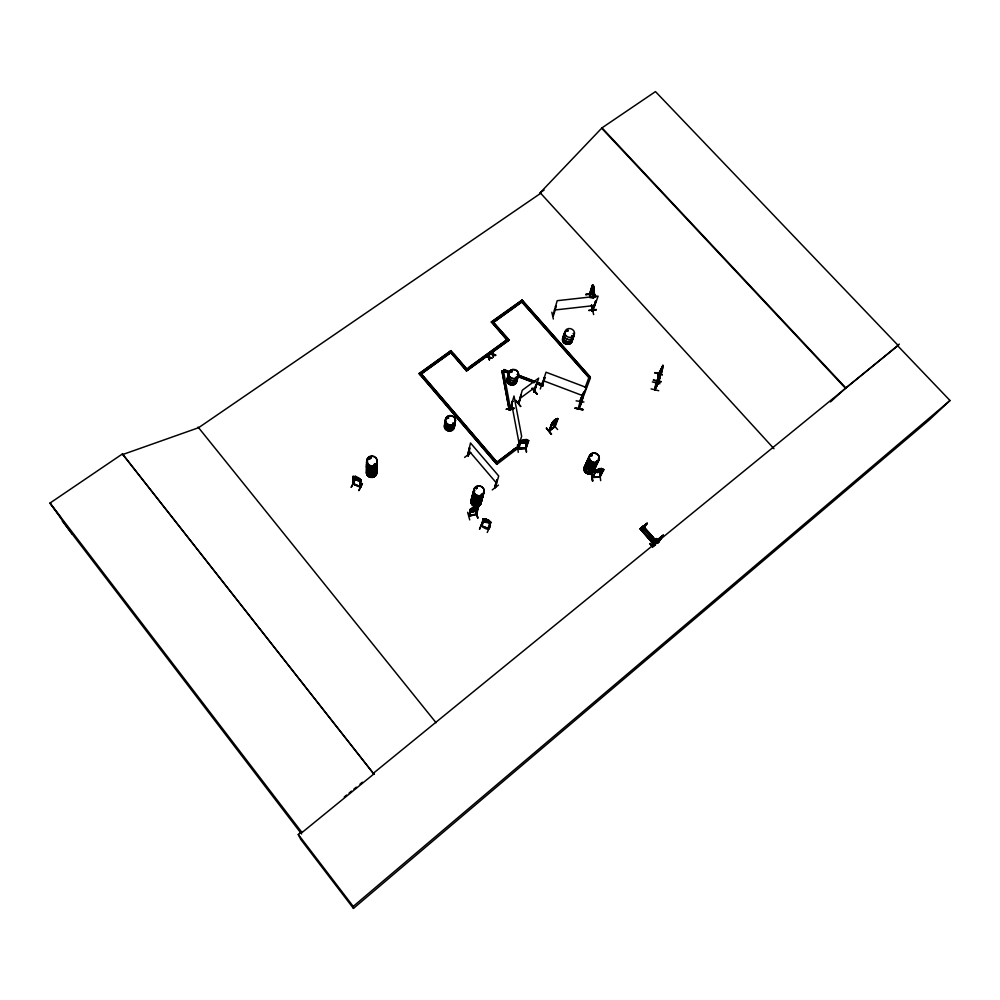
<?xml version="1.0" encoding="UTF-8"?>
<svg xmlns="http://www.w3.org/2000/svg" width="1000" height="1000" viewBox="0 0 1000 1000"><rect width="100%" height="100%" fill="white"/><g stroke="black" fill="none" stroke-linecap="round" stroke-linejoin="round"><path stroke-width="1.5" d="M362.388 483.55L358.825 490.65L362.438 483.587M359.825 486.962L359.913 479.475L360.737 479.725L360.65 486.975M355.6 476.325L354.4 477.85L356.062 479.25L359.4 480.025L358.15 477.475L360.7 479.812L360.525 487.225L353.038 484.038L353.013 476.463L355.637 476.375L360.737 479.725M591.962 293.95C590.7 292.125 591.487 284.15 593.038 285.5M591.475 291.613L591.925 286.312L593.038 287.188L593.6 293.275L592.487 292.387L592.1 286.3M593.638 297.925L593.713 295.363M593.713 297.913L593.638 295.375M589.438 294.962L592.638 284.9L594.163 287.95L594.05 291.788L592.212 297.025M590.062 297.663L589.462 293.962M592.375 309.075L592.788 309.587M595.65 300.837L592.663 310.075L591.462 305.075M517.875 448.425L517.737 448.013M510.2 409.438L510.475 408.825M655.312 389.062L655.2 389.613M654.862 389.613L656.425 382.7M658.625 373.975L657.387 380.825L658.812 373.738M592.238 290.65L593.038 288.137M576.125 400.838L583.938 402.075M122.413 453.95L373.925 774.125L122.413 453.95L50 503.075L72.175 534.175M588.825 310.538L596.337 309.488M662.288 374.637L654.725 372.837M659.925 383.713L652.337 381.938M516.462 447.463L495.9 462.962L516.462 447.463L517.463 448.625L496.838 464.363L419.113 373.65L451.062 350.625L467.675 370.112L453.963 354.288M420.075 374.775L450.85 352.6L421.312 373.9L497.038 462.287L421.3 373.913M582.163 400.075L582.075 400.7M580.3 401.512L579.225 408.85L582.525 400.087M581.438 400.925L582.5 394.725M582.163 400.7L582.212 399.875M579.85 401.6L583.112 393.438L582.075 400.775M583.288 394.25L583.013 393.512L583.3 394.637L583.1 393.525L580.013 402.438L583.675 392.3L584.35 392.562L583.675 392.3M583.325 394.562L581.875 400.588L580.438 400.05L582.65 394.2M582.888 409.9L575.15 408.175L582.9 409.85M579.025 408.525L579.963 401.3M582.2 399.975L578.862 408.762M593.288 288.888L592.4 291.413M593.663 286.625C594.675 292.075 591.1 288.888 593.737 286.613M451.062 350.625L419.113 373.65M575.15 408.212L582.987 409.4L575.212 408.025M659.475 376.8L658.637 381.425L660.275 374.688M662.825 366.175C662.45 366.625 652.25 385.85 662.938 365.538M656.4 382.825L655.013 389.963L659.137 380.975M660.3 374.575C658.275 375.513 658.3 384.625 658 381.887M658.062 381.975L658.5 379.588M660.375 372.75C659.775 376.287 665.45 354.212 661.425 372.45L662.55 368.75L661.038 372.2L661.862 367.6M659.025 381.613L659.125 380.812L654.825 389.2M660.462 372.775L662 366.788M659.013 381.7L660.225 374.55M660.75 373.7L661.525 371.562L657.487 380.062M661.5 371.662L661.35 372.362M662.5 368.125L662.725 367.375L661.45 370.65L662.588 368.137M660.938 382.075L653.363 380.3M662.262 374.725L654.762 372.575L662.35 374.513M649.412 537.163L649.938 536.388M466.538 370.7L449.875 351.475L466.488 370.962L509.175 339.938L492.5 321.337M466.7 368.988L507.038 339.663L469.212 367.175M495.425 487.2L494.65 487.15L496.938 479.85L495.075 487.7L494.663 486.838L495.475 487.3M494.725 486.887L495.35 487.488L498.713 476L470.487 442.987L467.625 455.45L469.462 447.675L468.35 455.763L467.9 455.238M468.288 455.7L467.6 455.025M491.4 321.887L507.95 341.05L491.4 321.887L522.038 300.05L590 376.812L522.038 300.05M586.388 463.8A5.05 4.688 25.1 0 0 585.388 469.775A5.05 4.688 25.1 0 0 591.45 472.075A5.05 4.688 25.1 0 0 594.538 466.9L594.587 467.05M597.413 462.413A5.1 4.725 25 0 1 590.15 465.988A5.175 4.8 25 0 1 589.075 457.863A5.175 4.8 25 0 0 588.112 463.875A5.175 4.8 25 0 0 594.338 466.238A5.175 4.8 25 0 0 597.5 460.938L596.6 461.112M464.575 457.413L470.8 452.713M493.462 322.438L523 301.137L493.462 322.438L509.113 340.213L466.488 370.962M592.275 454.988L591.688 455.763L591.038 455.087M591.9 455.763L592.325 454.862M486.737 356.9L489.1 357.025L486.737 356.9L489.087 357.713L489.387 359.925L489.625 357.663L491.425 358.312L489.625 357.663M488.837 355.238L489.062 357.2M489.087 357.713L486.775 356.725M489.562 357.337L491.875 358.137L489.562 357.337L489.288 354.9M469.938 448.225L468.375 455.613M582.463 395.675L581.85 400.462M467.9 454.862L468.062 455.9L467.825 454.862M489.387 359.925L489.125 357.537M490.662 354.075L491.188 353.537L492.975 354.375L490.662 354.075L493 354.888L490.7 353.888M492.975 354.375L493.212 352.075C491.475 355.35 499.162 355.875 493.525 354.325M493.475 354.5L493.212 352.075M495.3 355.65L493.537 354.837L495.825 355.125M493.537 354.837L493.35 356.912M571.912 335.9L572.487 336.35L572.337 335.662M572.587 336.362L572.25 335.662M566.6 330.688L566.788 329.875L567.638 330.175M567.025 330.763L567.225 329.837M566.788 330.25L568.025 330.337L567.612 331.062M651.112 388.9L658.713 390.712M653.438 379.925L661.087 381.525M582.475 396.488L582.163 398.875L583.025 396.388M516.413 377.587L516.4 377.512M516.25 377.013L515.837 377.362M510.7 371.15L511.287 371.775M481.325 494.513L481.6 493.812M480.662 499.8L479.8 499.913M511.625 371.613L511 371.863A5.038 4.6 15.4 0 1 512.163 371.6M509.162 410.075L510.75 409.637L509.162 410.075L501.975 371.037L509.312 373.075M475.725 487.75C475.5 490.262 478.713 487.238 476.087 487.35M476.388 488.5L475.988 487.638M476.5 488.525L477 488.088M467.638 512.3L469.75 519.9M476.662 514.388L468.762 515.95L471.188 508.9L469.625 516.075L468.775 515.662M476.575 514.388L468.787 516.275L470.325 509.175L473.288 507.45L478.413 507.238L476.737 514.1M509.837 371.775L504 369.562L503.413 371.125L501.9 371.312M509.25 373.338L503.413 371.125L504 369.562M469.625 516.075L468.925 516.237M475.538 508.3C480.875 509.462 475.138 507.475 473.713 509.212L469.913 510.625L469.663 511.788L472.113 512.175M471.175 509.062L469.562 515.763M452.762 423.288L453.338 423.812L452.9 423.162M448.088 418.075L448.462 417.212M447.938 417.175L448.512 418.2M475.087 507.262L476.375 509.938L471.138 511.188L474.2 507.475M477.562 507.362L475.875 513.987M476.662 513.837L469.6 515.588M506.337 409.35L514.113 408.537M471.85 511.275L475.525 510.475L477.8 517.875M375.075 464.45L374.263 464.663L374.988 464.137M374.387 464.2L374.25 464.137M369.3 458.675L368.963 457.938M369.938 457.812L369.688 458.675M370.188 457.925L369.988 458.837M510.513 409.837L512.612 401.012L510.188 409.862L510.462 409.162M510.125 409.738L514.012 395.988L521.638 436.337L517.775 448.625L526.087 448.512M496.838 464.363L419.137 373.387M520.837 406.325L515.75 400.337L520.538 406.538M482.45 521.925L479.625 529.15M579.837 401.675L579.038 408.45M481.15 525.812L482.175 525.7M488.038 528.325L481.163 525.862L483.25 518.938M482.788 522.05L479.487 529.225M483.925 519.325L481.8 526.188L483.925 519.125M519.025 403.075L521.163 394.7L518.538 403.475M518.513 403.45L522.263 390.25L538.688 378.113L534.45 391.625M518.962 403.088L521.163 394.7M494.975 486.625L496.938 479.85M122.688 454.538L198.6 427.7L540.763 193.238L540.237 192.662L602 127.863L655.475 91.6L898.075 345.375L845.875 387.925L830.487 401.9M498.438 485.1L492.238 489.9M551.838 312.225L553.35 319.037M553.475 315.462C552.537 314.837 552.737 320.012 556.138 306.337L555.5 306.663L556.138 306.337M490.562 523.3L485.075 522.188L482.825 520.025L483.162 518.888L488.638 520.087L490.85 522.337L490.05 522L487.875 528.787L488.812 528.587M488.25 528.25L488.812 528.812L481.337 525.538M487.238 532.475L490.425 525.262M490.525 523.387L490.887 522.25L486.037 518.95M592.663 309.975L592.55 309.4M589.812 294.887L589.4 294.05M535.925 384.8L533.7 391.8L534.575 391.287M534.062 391.962L536.888 383.062L536.525 383.675M534.637 391.275L533.975 391.962L534.462 391M534.3 391.35L536.888 383.062M517.3 448.075L519.75 440.4M520.025 440.363L517.388 448.85L516.388 447.688M510.163 408.775L510.562 409.75M518.263 448.713L520.525 440.75L526.237 439.45L528.6 440.662L526 448.512L518.263 448.75L518.275 448.113M518.975 448.125L518.825 448.738L521.275 440.637M518.237 452.312L517.413 444.762M531.95 388.338L537.112 394.113M540.288 389.05L542.45 382.312M521.638 448.1L513.737 449.338M541.625 386.087L542.5 385.737L541.5 386L546.025 372.212L586.388 387.5L580.388 400.75M542.2 386.25L545.025 377.663L544.263 377.638L545.025 377.663M536.962 383.837L542.788 386.05L537.038 383.575M517.125 374.538L543.3 384.738L537.475 382.525M525.2 448.525L527.9 440.5M527.725 440.6L528.488 440.675L525.975 448.537M525.1 443.062L522.375 443.113L525.112 443.15L528.2 441.875L528.6 440.662M526.45 452.137L525.862 444.45L526.425 452M656.35 383.325L655.825 383.688L661.812 371.8M657.588 380.475L658.35 373.812M585.737 294.637L593.188 293.8L585.788 294.413M589.288 294.387L592.638 284.875M589.75 294.962L592.8 286.025L593.65 285.663L592.55 284.887M591.6 297.738L593.95 291.062M591.862 297.712L594.225 291.038M592.463 297L594.362 291.663M593.65 295.438L594.163 293.875L594.312 294.613M546.413 428.225L551.3 434.363L546.5 428.075M592.837 297.962L594.25 293.863L595.275 294.775L594.425 295.113M594.338 294.387L595.2 294.788M593.1 297.938L594.525 293.95M594.438 296.913L595.288 295.725L595.45 296.5M592.038 307.725L593.65 314.587M592.4 310.1L593.688 305.45M595.363 301.938L596.1 302.1L595.363 301.938L592.288 311.112M551.4 424.462C551.75 422.962 554.963 418.25 556.737 419.338L554.788 422.05L552.438 423.338M556.25 418.812L554.862 422.575L552.825 424.15L554.2 420.4L551.838 423.237L548.95 431.062L555.037 426.2L554.625 427.163M592.875 310.975L598.138 296.125L557.188 300.7L552.8 315.875M552.312 422.688L549.175 431.287L554.263 420.462M552.425 423.65L557.612 429.513M582.362 397.45L580.275 404.387L582.475 397.475M581.975 398.825L580.275 404.363M580.975 400.988L581.275 400.387L580.337 400.712M557.725 418.575L554.462 426.575M557.238 418.888L554.263 426.987M557.962 418.9L555.112 426.75M581.875 400.588L590.4 377.95L588.962 377.4L521.862 301.95L588.862 377.663L590.4 377.95M585.175 387.45L588.962 377.4L590.1 376.55M660.175 377.388L659.05 379.875L660.325 376.613M542.788 386.05L543.387 384.475M495.425 487.512L494.663 487.113M655.9 383.05L654.7 389.913L659.412 381.037M656.137 383.663L660.55 374.75M602.888 469.575L599.25 477.113L600.25 476.812M490.05 522C490.763 528.462 489.275 532.2 481.225 525.85M486.85 519.587L485.625 520.5L487.2 521.638L488.275 521.125L487.688 519.95M488.562 520.175L489.3 522.475L485.763 521.625L484.513 519.487C489.275 518.825 480.938 518.488 483.812 519.575M482.912 520.062L485.125 522.188M518.488 403.237L518.875 402.562L518.275 403.188M647.013 523.612L641.812 529.45C642.938 524.975 653.7 518.038 641.7 529.325L654.6 543.725M647.113 523.212L643.138 526.5M591.712 473.512L592.625 481.163L591.8 473.4M592.875 477.1L596.487 470.025L592.2 477.475L593.212 477.175M592.888 477.137L596.462 469.938M592.6 481.125L591.312 473.562M351.275 487.212L354.812 480.275M356.45 476.975L358.137 479.113L355.637 478.025L356.488 476.9M360.65 480.838L358.15 481L353.025 477.612M353.113 483.7L360.562 486.95L353.188 483.4M359.913 479.475L360.475 480.025M353.137 476.425L353.65 484.275M351.238 487.3L354.8 480.125M526.062 448.25L518.075 448.413L525.975 448.188M593.15 476.987L599.925 476.775L603.75 469.525L601.587 468.55L595.675 470.05M600.675 480.613L599.738 473.113M591 454.738L591.613 454.3L591.712 455.675M567.062 330.65L567.775 330.262M641.7 529.325L643.138 526.675M369.012 458.062L368.837 458.7M592.163 311.413L592.825 310.738M592.737 311.337L591.95 311.15L592.688 311M656.587 542.038L642.575 526.5L641.213 527.938L643.037 526.462M641.338 528.088L642.663 526.8L642.1 527.438L642.613 526.838L656.388 542.212M642.575 526.5L642.038 527.337M657.738 542.987L642.913 526.538L643.363 526.013L644.85 527.688L644.4 528.2M553.763 421.65L554.888 420.112M650.9 540.812L653.8 538.438M650.238 543.4L652.513 546.888L649.862 543.75M652.35 542.575L655.3 540.112M658.938 541.6L656.237 538.525L659.137 541.475M653.4 543.612L656.3 541.237M600.15 476.85L592.188 477.175L593.175 477.25M600.125 477.075L592.375 477.512M652.938 546.487L650.075 543.575L652.85 546.613L657.837 539.812M652.75 546.5L658.213 539.375L663.238 535.288L658.238 542.4L658.65 541.688M659.025 540.875L663.238 535.288L662.013 535.988M658.838 541.9L663.162 535.35M551.587 434.125L546.45 428.113M641.775 527.175L642.262 526.75L641.8 527.388M652.975 546.112L658.875 541.413M555.538 420.675L553.562 422.2M549.012 430.988L555.212 426.475L549.275 431.213M557.325 419.875L552.825 424.15M897.325 346.325L899.287 344.1M591.425 454.513L592.15 455.337M592.062 455.387L592.225 454.963M572.2 336.037L572.388 336.112A4.875 4.387 18.6 0 1 570.538 341.75A4.875 4.387 18.6 0 1 564.15 340.163A4.875 4.387 18.6 0 1 564.913 334.263A4.862 4.375 18.6 0 0 564.15 340.163A4.862 4.375 18.6 0 0 570.525 341.737A4.862 4.375 18.6 0 0 572.388 336.138L572.5 335.975A4.938 4.45 18.6 0 1 570.612 341.662A4.938 4.45 18.6 0 1 564.138 340.05A4.938 4.45 18.6 0 1 564.913 334.075M566.712 329.988L567.35 329.888M654.625 545.612L640.138 528.862L643.088 526.425L657.875 542.875M654.95 545.35L640.1 528.913L640.7 528.413M511.675 372.013L511.737 371L510.975 371.037M657.212 540.312L659.975 537.663M448.612 418L447.587 418.137M659.862 538.587L661.9 535.975M369.087 457.95L369.975 457.625M370.1 458.638L369.025 458.775M373.288 773.325L897.7 345.788L950 400.513L929.137 420.037L353.45 908.4L300.775 839.45L298.275 834.475L301.913 831.525M640.275 528.787L654.8 545.462M476.037 506.875L473.312 507.525L471.538 509.65L476.788 508.4L475.962 506.838L478.413 507.238M353.45 908.4L353.225 906.4L950 400.513M644.575 528.1L641.9 530.125M643.363 526.013L657.938 542.825M663.2 535.438L662.663 535.875L663.388 535.65M659.762 538.925L657.725 540.588L662.5 536.287M344.25 797L346.675 795.025M349.1 793.05L351.512 791.075M353.938 789.1L356.35 787.138M359.988 784.175L362.4 782.2M373.938 773.9L302.013 832.55L50 503.075M653.662 546.087L653 546.663L658.025 540.025L657.212 540.2M541.587 385.662L542.4 386.037M551.725 423.212L552.388 422.825L549.438 430.588M537.112 394.212L532.225 388.263L537.325 394.05M521.337 394.9L520.612 395.112M519.85 398.537L536.05 386.55M640.425 528.675L655.425 544.925M656.175 538.612L658.9 541.663M523.575 439.575L521.575 441.637L523.1 442.325L526.875 441.525L526.3 439.5M491.337 322.175L521.975 300.338M360.487 487L353.088 484.012M544.087 190.025L540.163 192.712L773.962 448.7M474.188 510.538L475.262 509.438L474.637 508.638M470.35 509.263L473.35 507.55M470.075 510.337L472.525 510.725L478.113 508.325M472.088 512.087L477.713 509.862L477.9 508.812M368.988 457.638L369.787 457.525M369.087 458.438L369.8 458.512M657.675 540.125L661.213 536.7M580.375 400.363L581.013 400.675M657.775 540.538L656.438 541.237L657.788 540.662M475.812 513.975L476.475 513.787M592.263 287.525L593.038 287.188L592.112 286.363M659.275 538.862L660.55 537.238M599.9 472.025C611.888 468.363 589.487 474.462 599.925 471.962M475.525 510.475L474.387 509.963L475.475 508.925M650.763 537.987L649.7 537.737M591.675 454.412L592.337 454.562M600.075 477.125L603.65 469.538M510.85 370.788L511.625 370.875M511.488 372.013L510.475 371.312M567.6 330.988L566.663 330.625M477.725 518.025L475.95 510.288M477.612 507.425L478.4 507.625L477.575 507.45M470.525 509.513L471.25 509.338M472.887 508.988L475.613 508.338L472.925 509.012M474.65 508.725L472.65 510.075L473.312 510.75M472.475 510.775L475.125 510.025M472.062 512.212L474.7 511.463M551.325 424.525L552.925 424.162M513.787 449.65L521.663 448.6M514.05 408.137L506.225 409.15L514.15 408.325M512.75 401.688L512.337 401.05M477.8 517.975L475.588 510.262M554.35 310.05L594.725 305.5M594.163 287.95L593.375 291.7L592.4 287.15M593.438 289.475L592.85 293.188L591.875 288.65M591.987 290.113L593.413 293.225M585.737 294.538L593.25 293.612M589.55 294.625L589.825 294M589.487 294.925L590.413 297.387M592.9 294.775L591.888 293.888M595.288 294.7L595.8 297.062M601.663 468.6L598.925 468.663L596.663 470.763L599.212 471.525L601.912 470.475L601.587 468.55L603.625 469.663M595.388 470.538L603.462 470.1M596.525 470.288L595.112 471.2L597.275 472.075M650.113 536.388L651.175 537.112M520.55 440.838C522.55 441.175 519.362 440.363 520.062 442.038L522.425 443.162L520.15 441.95M360.737 480.887L355.613 479.8M596.65 461.075L597.3 460.925M597.013 461.475L597.188 460.838M527.75 440.6L528.5 440.588M542.312 385.975L541.6 385.7M581.362 400.838L581.65 401.987M589.587 294.2L590.325 297.638M592.612 308.975L591.725 305.05M581.087 400.688L580.375 400.4M543.288 380.712L583.062 395.775M503.938 369.825L508.312 371.488M519.975 375.9L534.55 381.425M580.538 399.8L581.975 400.337M518.075 376.388L534.125 382.475M518 376.65L534.038 382.725M483.225 519.025L483.988 519.263M353.113 476.512L353.888 476.75L353.825 484.312M594.475 466.512L594.637 466.688A5.112 4.75 25.1 0 1 591.587 471.925A5.112 4.75 25.1 0 1 585.438 469.588A5.112 4.75 25.1 0 1 586.438 463.537M602 127.863L845.875 387.925M601.838 128.412L845.537 388.325M642.5 526.888L656.237 542.312M643.25 528.225L656.012 542.525L643.188 528.275M468.812 450.65L496.6 483.212M198.062 427.038L436.1 722.763M62.312 521.087L301.575 833.988M298.275 834.475L353.225 906.4M50.362 503.612L60.587 517.188M596.35 310.025L588.862 310.338M591.375 305.312L592.388 310.025M592.562 288.05L592.312 289.95L591.638 289.85L592.35 293.175L592.487 290.738L593.15 290.825L592.45 288.05M517.788 447.75L517.925 448.263M511.725 404.212L519.212 444.05M503.475 370.863L510.675 409.888M501.975 371.037L509.225 409.825M492.75 352.413L493.025 354.188M493.038 354.7L493.312 357.1M600.662 468.825L600.763 470.188L598.138 470.337L599.775 468.875M483.137 493.725A5.2 4.913 14.1 0 1 479.75 499.1A5.2 4.913 14.1 0 1 473.512 496.725A5.2 4.913 14.1 0 1 474.725 490.525M483.675 491.975A5.288 5 14.2 0 1 477.287 497.537A5.288 5 14.2 0 1 474.175 489.65M483.05 494.05A5.2 4.913 14.1 0 1 479.675 499.425A5.2 4.913 14.1 0 1 473.425 497.05A5.2 4.913 14.1 0 1 474.65 490.85M473.35 493.288A5.162 4.888 14.1 0 0 476.388 500.988A5.162 4.888 14.1 0 0 482.625 495.55A5.15 4.875 14.1 0 1 476.388 500.975A5.15 4.875 14.1 0 1 473.375 493.3M483.663 491.775A5.225 4.938 14.2 0 1 477.362 497.262A5.225 4.938 14.2 0 1 474.288 489.475M472.35 497A5.213 4.938 14.1 0 0 475.412 504.775A5.213 4.938 14.1 0 0 481.7 499.288A5.138 4.862 14.1 0 1 475.45 504.6A5.138 4.862 14.1 0 1 472.438 496.925M482.188 497.475A5.225 4.95 14.1 0 1 478.787 502.9A5.225 4.95 14.1 0 1 472.5 500.513A5.225 4.95 14.1 0 1 473.738 494.263M472.912 497.825A5.112 4.838 14 0 0 471.712 503.938A5.112 4.838 14 0 0 477.837 506.275A5.112 4.838 14 0 0 481.163 500.975A5.125 4.862 14 0 1 477.837 506.325A5.125 4.862 14 0 1 471.662 504.05A5.125 4.862 14 0 1 472.863 497.925A5.112 4.85 14 0 0 471.675 504.038A5.112 4.85 14 0 0 477.812 506.388A5.125 4.862 14 0 0 481.15 501.075A5.112 4.85 14 0 1 477.812 506.388A5.125 4.862 14 0 1 471.675 503.988A5.125 4.862 14 0 1 472.887 497.85M482.075 497.6A5.15 4.875 14.1 0 1 476.525 503.137A5.15 4.875 14.1 0 1 472.212 496.45M472.837 495.337A5.15 4.875 14.1 0 1 473.762 494.438M482.6 495.737A5.188 4.913 14.1 0 1 476.337 501.188A5.188 4.913 14.1 0 1 473.288 493.462M482.525 495.838A5.15 4.862 14.1 0 1 476.325 501.25A5.15 4.862 14.1 0 1 473.3 493.587M376.712 460.825A5.263 4.925 1.2 0 1 374.738 466.875A5.263 4.925 1.2 0 1 368.025 466.075A5.263 4.925 1.2 0 1 367.675 459.762M368.638 458.85A5.263 4.925 1.2 0 1 371.15 457.863M376.775 461.025A5.325 4.988 1.2 0 1 374.775 467.15A5.325 4.988 1.2 0 1 367.962 466.35A5.325 4.988 1.2 0 1 367.612 459.95M368.587 459.025A5.325 4.988 1.2 0 1 371.125 458.025M376.7 463A5.312 4.975 1.2 0 1 374.7 469.1A5.312 4.975 1.2 0 1 367.925 468.3A5.312 4.975 1.2 0 1 367.575 461.925A5.238 4.9 1.2 0 0 367.987 468.137A5.238 4.9 1.2 0 0 374.675 468.925A5.238 4.9 1.2 0 0 376.637 462.9M376.625 463.25A5.238 4.9 1.2 0 1 374.663 469.275A5.238 4.9 1.2 0 1 367.975 468.488A5.238 4.9 1.2 0 1 367.638 462.188M376.488 467.05A5.188 4.862 1 0 1 373.088 473.638A5.188 4.862 1 0 1 366.562 469.6M366.525 470.012A5.175 4.85 0.9 0 0 372.375 475.425A5.175 4.85 0.9 0 0 376.425 468.738A5.25 4.913 0.9 0 1 371.7 475.662A5.25 4.913 0.9 0 1 366.8 468.888M366.488 468.1A5.263 4.938 1 0 0 372.438 473.612A5.263 4.938 1 0 0 376.562 466.8A5.2 4.875 1 0 1 372.438 473.425A5.2 4.875 1 0 1 366.562 467.987M366.825 466.85A5.263 4.938 1 0 1 367.512 465.737M366.9 466.763A5.2 4.875 1 0 1 367.575 465.65M376.337 470.65A5.138 4.825 0.9 0 1 372.325 477.312A5.138 4.825 0.9 0 1 366.5 471.925A5.125 4.8 0.9 0 0 372.325 477.287A5.125 4.8 0.9 0 0 376.325 470.65M376.35 470.75A5.15 4.838 0.9 0 1 372.325 477.425A5.15 4.838 0.9 0 1 366.488 472.025M376.413 469.075A5.175 4.85 0.9 0 1 373.025 475.637A5.175 4.85 0.9 0 1 366.525 471.625M598.488 458.888A5.2 4.812 25 0 1 595.312 464.2A5.2 4.812 25 0 1 589.062 461.838A5.2 4.812 25 0 1 590.075 455.7A5.112 4.737 25 0 0 589.188 461.675A5.112 4.737 25 0 0 595.337 464.012A5.112 4.737 25 0 0 598.462 458.775M597.487 460.825A5.112 4.725 25 0 1 594.362 466.05A5.112 4.725 25 0 1 588.225 463.725A5.112 4.725 25 0 1 589.225 457.688M589.062 458.038A5.1 4.725 25 0 0 590.15 465.988A5.175 4.8 25 0 0 597.537 462.312M596.538 462.75A5.075 4.7 25 0 1 593.438 467.95A5.075 4.7 25 0 1 587.337 465.637A5.075 4.7 25 0 1 588.325 459.637M598.525 460.262A5.2 4.812 25 0 1 591.125 463.9A5.125 4.75 25 0 1 590.025 455.975A5.112 4.737 25 0 0 591.112 463.95A5.125 4.75 25 0 0 598.4 460.375A5.112 4.737 25 0 1 591.112 463.95A5.2 4.812 25 0 1 590.025 455.8M596.462 462.95A5.1 4.725 25 0 1 593.35 468.162A5.1 4.725 25 0 1 587.225 465.838A5.1 4.725 25 0 1 588.225 459.825M595.675 464.562A5.075 4.7 25.1 0 1 592.575 469.762A5.075 4.7 25.1 0 1 586.475 467.45A5.075 4.7 25.1 0 1 587.475 461.45M595.513 464.9A5.062 4.7 25.1 0 1 592.413 470.1A5.062 4.7 25.1 0 1 586.325 467.788A5.062 4.7 25.1 0 1 587.312 461.788M585.662 465.363A5.012 4.662 25.1 0 0 584.675 471.312A5.012 4.662 25.1 0 0 590.712 473.6A5.012 4.662 25.1 0 0 593.787 468.45A5.038 4.675 25.1 0 1 590.7 473.663A5.038 4.675 25.1 0 1 584.637 471.362A5.038 4.675 25.1 0 1 585.6 465.462A5.038 4.675 25.1 0 0 584.637 471.362A5.038 4.675 25.1 0 0 590.662 473.725A5.038 4.675 25.1 0 0 593.75 468.562M595.638 464.775A5.138 4.763 25.1 0 1 592.487 470.05A5.138 4.763 25.1 0 1 586.312 467.7A5.138 4.763 25.1 0 1 587.325 461.625A5.138 4.763 25.1 0 0 586.362 467.6A5.138 4.763 25.1 0 0 592.537 469.938A5.138 4.763 25.1 0 0 595.688 464.675M596.487 464.3A5.075 4.7 25 0 1 589.263 467.85A5.075 4.7 25 0 1 588.188 459.938M454.75 420.275A5.075 4.7 10.2 0 1 450.262 426.8A5.075 4.7 10.2 0 1 445.4 420.288M446.025 419.212A5.075 4.7 10.2 0 1 446.938 418.35M445.588 421.488A5.125 4.75 10.1 0 0 446.062 427.612A5.125 4.75 10.1 0 0 452.6 428.4A5.125 4.75 10.1 0 0 454.4 422.55A5.05 4.688 10.1 0 1 452.575 428.225A5.05 4.688 10.1 0 1 446.125 427.45A5.05 4.688 10.1 0 1 445.675 421.4M454.675 420.637A5.075 4.7 10.2 0 1 450.2 427.175A5.075 4.7 10.2 0 1 445.337 420.65M445.962 419.588A5.075 4.7 10.2 0 1 446.875 418.713M454.663 424A5.05 4.688 10.1 0 1 448.525 429.162A5.05 4.688 10.1 0 1 445.613 421.775M454.35 425.688A5.025 4.662 10.1 0 1 448.237 430.825A5.025 4.662 10.1 0 1 445.337 423.475M454.787 420.375A5.15 4.775 10.2 0 1 450.25 427A5.15 4.775 10.2 0 1 445.312 420.387M445.95 419.3A5.15 4.775 10.2 0 1 446.875 418.425M454.35 425.8A5.038 4.688 10.1 0 1 448.212 430.975A5.038 4.688 10.1 0 1 445.312 423.575M573.4 333.387A4.963 4.462 18.6 0 1 571.5 339.113A4.963 4.462 18.6 0 1 565 337.488A4.963 4.462 18.6 0 1 565.775 331.488A4.963 4.462 18.6 0 0 564.963 337.612A4.963 4.462 18.6 0 0 571.462 339.237A4.963 4.462 18.6 0 0 573.362 333.512M566.85 330.913A4.963 4.462 18.6 0 1 568.062 330.613M566.8 331.037A4.963 4.462 18.6 0 1 568.013 330.737M572.95 336.975A4.938 4.45 18.6 0 1 567.163 341.875A4.938 4.45 18.6 0 1 564.1 334.775M572.925 336.838A4.862 4.375 18.6 0 1 567.225 341.662A4.862 4.375 18.6 0 1 564.212 334.675M517.6 374.312A5.05 4.612 15.4 0 1 515.575 380.2A5.05 4.612 15.4 0 1 508.95 378.562A5.05 4.612 15.4 0 1 509.837 372.388M510.938 371.788A5.05 4.612 15.4 0 1 512.188 371.475M517.575 374.425A5.038 4.6 15.4 0 1 515.538 380.312A5.038 4.6 15.4 0 1 508.925 378.675A5.038 4.6 15.4 0 1 509.812 372.512M517.362 377.8A5.025 4.588 15.4 0 1 511.362 382.863A5.025 4.588 15.4 0 1 508.35 375.575M517.388 378.862A4.963 4.525 15.4 0 1 510.788 382.475A4.963 4.525 15.4 0 1 508.438 375.475M517.225 378.062A4.95 4.525 15.4 0 1 511.312 383.05A4.95 4.525 15.4 0 1 508.338 375.863M516.337 378.762A4.95 4.525 15.4 0 1 512.087 385.05A4.95 4.525 15.4 0 1 507.262 378.738A4.95 4.525 15.4 0 0 512.075 385.138A4.95 4.525 15.4 0 0 516.312 378.837M507.85 377.713A4.95 4.525 15.4 0 1 508.725 376.875M507.837 377.8A4.95 4.525 15.4 0 1 508.7 376.962M523.188 440.7L523.763 441.688L525.837 440.65L524.425 439.637L523.188 440.7M648.088 537.638L651.038 535.188L648.088 537.638M649.575 539.325L652.537 536.862L649.575 539.325M557.8 418.512L556.213 418.875L557.863 418.587M474.925 493.9A5.25 4.963 14.2 0 0 483.862 492.688A5.25 4.963 14.2 0 0 478.075 485.9A5.25 4.963 14.2 0 0 474.925 493.9M474.913 493.95A5.25 4.963 14.2 0 0 483.837 492.75A5.25 4.963 14.2 0 0 478.062 485.962A5.25 4.963 14.2 0 0 474.913 493.95M476.6 502.837A5.162 4.888 14.1 0 0 482.175 497.275A5.15 4.875 14.1 0 1 476.6 502.825A5.162 4.888 14.1 0 1 472.287 496.125A5.15 4.875 14.1 0 0 476.6 502.825M473.825 494.1A5.162 4.888 14.1 0 0 472.912 495.012A5.15 4.875 14.1 0 1 473.837 494.113M474.125 504.425A5.125 4.85 14.1 0 0 481.312 502A5.138 4.862 14.1 0 1 474.113 504.438A5.138 4.862 14.1 0 1 472.362 497.25A5.125 4.85 14.1 0 0 474.125 504.425M481.613 500.775A5.125 4.85 14.1 0 0 481.562 499.5A5.138 4.862 14.1 0 1 481.613 500.775M368.75 464.913A5.275 4.938 1.3 0 0 377.163 461.587A5.275 4.938 1.3 0 0 369.85 456.438A5.275 4.938 1.3 0 0 368.75 464.913M368.75 465.087A5.263 4.925 1.3 0 0 377.137 461.775A5.263 4.925 1.3 0 0 369.85 456.625A5.263 4.925 1.3 0 0 368.75 465.087M374.6 470.85A5.2 4.875 1.1 0 0 376.55 464.862A5.2 4.862 1.1 0 1 374.588 470.838A5.2 4.875 1.1 0 1 367.95 470.075A5.2 4.875 1.1 0 1 367.612 463.812A5.2 4.862 1.1 0 0 367.962 470.062A5.2 4.862 1.1 0 0 374.588 470.838M374.613 470.988A5.225 4.888 1.1 0 0 376.562 464.975A5.2 4.875 1.1 0 1 374.6 470.975A5.225 4.888 1.1 0 1 367.938 470.2A5.225 4.888 1.1 0 1 367.6 463.913A5.2 4.875 1.1 0 0 367.95 470.188A5.2 4.875 1.1 0 0 374.6 470.975M589.738 459.663A5.15 4.775 24.9 0 0 598.525 460.7A5.15 4.775 24.9 0 0 594.625 452.975A5.15 4.775 24.9 0 0 589.738 459.663A5.138 4.75 24.9 0 0 598.462 460.8A5.138 4.75 24.9 0 0 594.575 453.1A5.138 4.75 24.9 0 0 589.7 459.762A5.125 4.737 24.9 0 0 598.45 460.788A5.125 4.737 24.9 0 0 594.575 453.113A5.125 4.737 24.9 0 0 589.712 459.762M446.5 423.15A5.1 4.725 10.2 0 0 455.2 422.05A5.1 4.725 10.2 0 0 449.625 415.562A5.1 4.725 10.2 0 0 446.5 423.15M446.488 423.325A5.075 4.713 10.2 0 0 455.15 422.225A5.075 4.713 10.2 0 0 449.6 415.763A5.075 4.713 10.2 0 0 446.488 423.325M566.025 335.675A4.925 4.412 18.6 0 0 574.3 334.7A4.925 4.412 18.6 0 0 568.775 328.537A4.925 4.412 18.6 0 0 566.025 335.675M566.45 343.963A4.85 4.363 18.6 0 0 572.125 339.15A4.862 4.375 18.6 0 1 566.425 344.025A4.862 4.375 18.6 0 1 563.387 337.113A4.85 4.375 18.6 0 0 566.388 344.113A4.862 4.375 18.6 0 0 572.1 339.275A4.85 4.375 18.6 0 1 566.388 344.113A4.862 4.375 18.6 0 1 563.413 337.038A4.85 4.363 18.6 0 0 566.45 343.963M509.812 376.775A5 4.562 15.4 0 0 518.3 375.75A5 4.562 15.4 0 0 512.75 369.425A5 4.562 15.4 0 0 509.812 376.775M509.775 376.962A4.988 4.55 15.4 0 0 518.225 375.938A4.988 4.55 15.4 0 0 512.7 369.637A4.988 4.55 15.4 0 0 509.775 376.962"/></g></svg>
